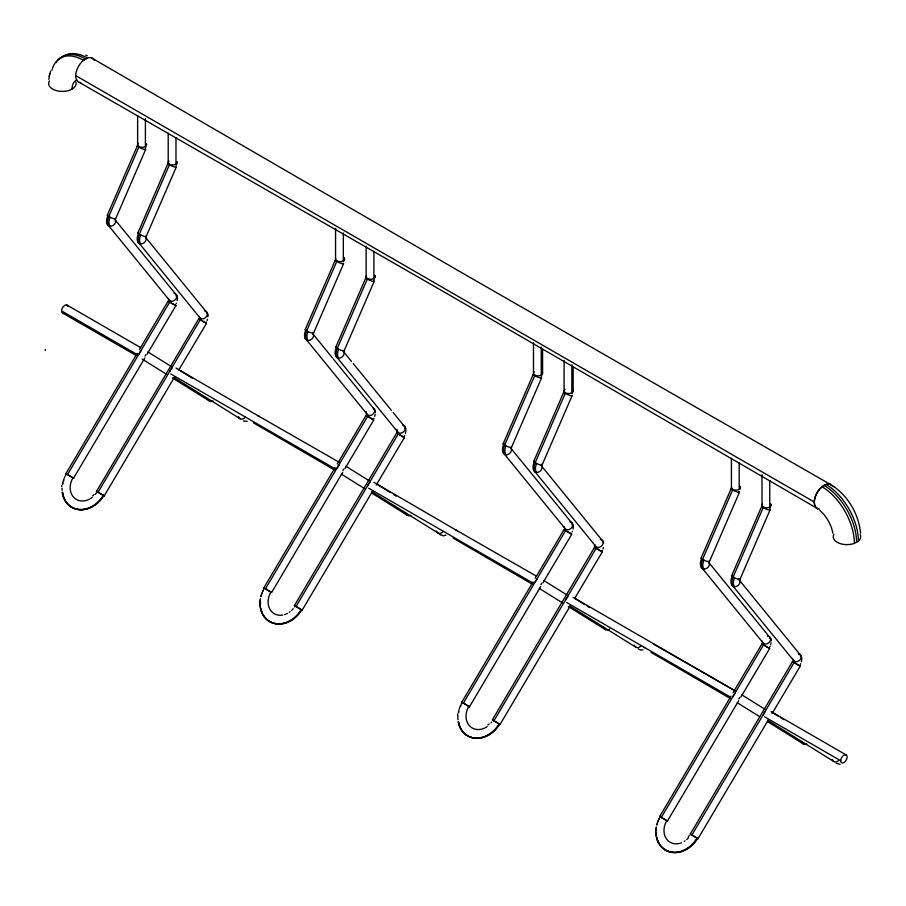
<?xml version="1.0" encoding="UTF-8"?>
<svg xmlns="http://www.w3.org/2000/svg" width="906" height="906" viewBox="0 0 906 906"><rect width="100%" height="100%" fill="white"/><g stroke="black" fill="none" stroke-linecap="round" stroke-linejoin="round"><path stroke-width="1.36" d="M61.733 486.454L61.857 485.265M457.598 715.004L457.723 713.815M48.822 79.422L49.456 75.357M49.592 74.756L50.679 70.974M49.264 76.251L49.785 73.828M107.327 215.209L137.372 145.809M115.583 218.946L145.628 149.547M137.905 232.865L167.95 163.465M146.149 236.591L176.206 167.191M305.254 329.478L335.311 260.079M313.51 333.215L343.555 263.816M335.832 347.134L365.888 277.734M344.087 350.871L374.133 281.472M503.192 443.759L533.238 374.359M511.437 447.496L541.494 378.096M533.759 461.414L563.815 392.015M542.015 465.14L572.071 395.741M701.119 558.028L731.176 488.628M709.375 561.765L739.421 492.366M731.697 575.684L761.742 506.284M739.942 579.421L769.998 510.021M72.774 477.768L73.545 478.198L144.869 357.938M202.344 320.871L198.742 318.799L96.512 491.335L104.247 495.899L103.635 495.582L104.213 495.899L174.722 376.805M268.074 590.35L271.607 592.535L342.796 472.207M294.79 605.763L302.174 610.168L372.649 491.075M468.923 706.487L469.478 706.782L540.735 586.488M492.728 720.043L500.112 724.449L499.466 724.12L500.055 724.438L570.587 605.355M797.563 664.54L792.467 661.595L690.281 834.12L698.005 838.718L768.515 719.624M69.298 475.571L65.855 473.634L66.546 474.076L65.912 473.634L137.18 353.374M139.331 349.727L168.131 301.132L173.193 304.065M65.912 473.634L67.531 474.551L169.75 302.038A1.133 0.657 -60 0 0 169.875 300.803L108.697 225.753A10.238 5.912 -60 0 1 108.777 216.557L138.822 147.157A1.133 0.657 -60 0 0 138.958 146.568M147.032 354.291L175.832 305.73L173.533 304.269M96.489 491.29L98.108 492.196L200.328 319.693A1.133 0.657 -60 0 0 200.441 318.448L139.275 243.397A10.238 5.912 -60 0 1 139.354 234.212L169.399 164.813A1.133 0.657 -60 0 0 169.535 164.224M179.037 369.512L206.466 323.408M335.107 467.643L263.839 587.915L267.225 589.851M337.27 463.997L366.058 415.412L368.312 416.681M263.94 588.005L265.469 588.821L367.689 416.318A1.133 0.657 -60 0 0 367.802 415.073L306.636 340.022A10.238 5.912 -60 0 1 306.704 330.837L336.76 261.438A1.133 0.657 -60 0 0 336.896 260.837M344.96 468.572L373.77 419.999L371.46 418.538M398.889 434.325L396.613 433.045L294.416 605.57L295.05 606.001A17.067 13.93 -58.1 0 1 294.473 606.929M295.05 606.001L294.359 605.548L296.036 606.476L398.255 433.963A1.133 0.657 -60 0 0 398.38 432.728L337.202 357.677A10.238 5.912 -60 0 1 337.281 348.482L367.326 279.093A1.133 0.657 -60 0 0 367.462 278.493M376.25 485.004L404.336 437.655L402.038 436.194M465.163 704.121L461.72 702.173L462.411 702.626L461.777 702.184L533.034 581.924M535.197 578.277L563.996 529.682L567.632 531.765M461.777 702.184L463.396 703.09L565.616 530.588A1.133 0.657 -60 0 0 565.729 529.353L504.563 454.302A10.238 5.912 -60 0 1 504.642 445.106L534.687 375.707A1.133 0.657 -60 0 0 534.823 375.118M542.887 582.841L571.754 534.302L569.398 532.819M598.209 549.421L594.54 547.326L492.354 719.84L500.055 724.438M493.974 720.746L596.193 548.243A1.133 0.657 -60 0 0 596.307 546.998L535.14 471.947A10.238 5.912 -60 0 1 535.208 462.762L565.265 393.363A1.133 0.657 -60 0 0 565.401 392.774M574.902 598.062L602.275 551.924L599.965 550.474M660.338 816.906L659.704 816.465L730.972 696.193M733.135 692.546L761.923 643.951L766.986 646.895M659.579 817.722A26.149 21.348 -58.1 0 1 660.123 816.77L659.647 816.453L661.323 817.371L763.543 644.857A1.133 0.657 -60 0 0 763.667 643.622L702.49 568.572A10.238 5.912 -60 0 1 702.569 559.387L732.614 489.987A1.133 0.657 -60 0 0 732.75 489.387M738.662 700.757L667.416 821.062L663.939 818.899M740.825 697.122L769.624 648.549L767.325 647.088M691.901 835.026L794.12 662.513A1.133 0.657 -60 0 0 794.245 661.278L733.067 586.227A10.238 5.912 -60 0 1 733.147 577.031L763.192 507.632A1.133 0.657 -60 0 0 763.328 507.043M772.116 713.554L800.202 666.204L797.903 664.744M688.22 836.94L689.273 835.558M93.862 494.767L92.65 496.001M489.127 723.939L487.881 725.117M860.213 534.597A13.737 7.928 0 0 1 858.401 541.097L854.369 543.385A13.737 7.928 0 0 1 838.616 543A13.737 7.928 0 0 1 833.86 534.325M819.477 509.104A13.737 8.007 -59.6 0 1 814.369 500.52A13.737 8.007 -59.6 0 1 822.059 486.76L826.091 484.472A13.737 8.007 -59.6 0 1 832.637 486.284M61.653 57.758A46.104 26.614 60 0 1 87.452 58.018L83.454 60.328A46.104 26.614 60 0 0 52.605 68.007M445.945 535.174L443.385 535.82L439.988 534.551M247.213 421.29L243.442 420.996M643.067 649.828L640.44 649.964L638.288 649.013M840.134 764.324L836.215 763.294M697.427 838.412C698.753 838.979 689.285 833.395 690.916 834.551L690.27 834.143M175.651 304.688A9.921 5.719 -60 0 1 175.254 305.413L175.9 305.752L168.267 301.256M769.692 648.571L761.901 643.94L762.558 644.393M799.647 665.899L800.27 666.227L799.613 665.887A9.921 5.719 -60 0 0 799.828 665.525M373.646 419.942L366.001 415.378L366.488 415.718M396.613 433.045L400.282 435.152M564.834 530.248L563.928 529.67L571.403 534.053M594.993 547.643L594.506 547.315L602.026 551.799M792.444 661.584L800.225 666.182M85.742 55.187L87.225 55.753M70.147 476.08L73.68 478.255L73.058 477.938M175.809 305.718L175.277 305.424M205.605 322.944L206.443 323.397L204.11 321.924M404.336 437.655L403.532 437.213M659.704 816.465L663.09 818.401M205.821 323.068L206.409 323.374L198.844 318.912M468.629 706.318L469.535 706.805L463.396 703.09M257.666 415.548L339.682 462.547M455.593 529.817L536.397 576.125M653.52 644.098L735.536 691.085L573.045 597.269M830.224 484.359L458.583 270.849L91.597 57.916M79.309 82.389L450.939 295.888L817.925 508.832A13.737 7.928 -60 0 1 817.552 492.037A13.737 7.928 -60 0 1 832.172 485.718M75.742 75.628L814.358 502.071M66.919 305.039L140.657 347.61M771.074 711.572L846.011 754.845M67.905 306.239A4.553 2.627 -60 0 0 64.36 305.65A4.553 2.627 -60 0 0 61.597 310.917L137.746 354.892M170.747 373.94L335.673 469.161M368.674 488.209L533.611 583.441M566.612 602.49L730.327 697.008M764.539 716.759L840.689 760.723M62.707 313.091L136.444 355.662M373.895 482.298L457.337 530.825M175.968 368.017L259.399 416.556M651.063 652.388L730.304 698.492M453.136 538.107L532.377 584.211M253.454 422.83L334.45 469.942M661.323 817.371L667.382 821.006M296.036 606.476L302.094 610.112M265.469 588.821L271.528 592.456M98.108 492.196L104.19 495.888M67.531 474.551L73.624 478.209M399.218 434.529L404.404 437.677L403.759 437.338A9.921 5.719 -60 0 0 403.963 436.975M368.64 416.873L369.705 417.496M598.572 549.636L599.636 550.27M567.994 531.981L569.059 532.615M400.633 435.356L401.698 435.99M370.067 417.711L371.12 418.346M202.706 321.086L203.771 321.721M466.001 704.63L466.839 705.117M467.745 705.672L469.489 706.759M772.252 712.41L778.061 716.023M780.383 717.473L783.86 719.647M741.686 694.755L764.89 709.228M574.325 598.13L584.766 604.653M587.088 606.091L589.41 607.541M543.747 580.486L566.963 594.959M767.801 720.338L833.95 761.584M737.224 702.694L759.273 716.442M767.393 721.504L803.373 743.939M376.398 483.861L390.316 492.547M393.804 494.71L396.126 496.16M345.82 466.205L369.025 480.678M569.863 606.069L636.012 647.314M539.297 588.413L562.501 602.886M568.3 606.499L605.446 629.659M178.459 369.591L192.389 378.266M147.893 351.936L171.098 366.409M371.936 491.788L438.085 533.034M341.358 474.144L364.574 488.617M371.539 492.955L407.507 515.389M245.854 417.383L245.345 417.054A4.553 3.715 -58.1 0 1 241.494 419.127A4.553 3.715 -58.1 0 1 238.561 416.715M174.009 377.519L240.158 418.765M142.276 359.138L166.636 374.337M172.446 377.961L209.58 401.109M595.197 547.768L594.54 547.349M564.019 529.727L564.631 530.123M366.692 415.843L366.058 415.412M643.804 647.258L644.619 647.801M832.535 485.673C848.288 496.262 858.797 514.359 860.564 533.215M440.497 534.585L440.248 534.314M698.039 838.718L697.348 838.277A26.172 21.359 -58.1 0 1 659.375 844.199M833.984 486.647L834.551 487.066M819.93 510.429L824.279 514.835L828.333 520.724L831.334 527.201L832.931 533.215M708.798 562.524L769.092 636.488A10.238 5.912 -60 0 1 769.953 638.198M541.448 465.899L601.731 539.863A10.238 5.912 -60 0 1 602.501 541.301M510.871 448.244L571.154 522.207A10.238 5.912 -60 0 1 571.72 523.113M343.51 351.63L351.494 361.415M353.272 363.589L391.392 410.361M393.159 412.536L403.804 425.594A10.238 5.912 -60 0 1 404.235 426.25M312.944 333.974L332.445 357.904M333.329 358.991L372.343 406.851M145.583 237.349L205.866 311.313A10.238 5.912 -60 0 1 206.738 313.034M115.005 219.694L175.288 293.657A10.238 5.912 -60 0 1 175.968 294.824M769.76 480.565L769.76 507.043M762.003 474.665L762.003 505.322M739.194 462.909L739.194 489.387M731.425 458.402L731.425 487.666M573.158 367.077L573.158 390.769M571.833 364.892L571.833 392.774M564.076 360.384L564.076 391.052M542.581 349.433L542.581 373.125M541.256 347.247L541.256 375.118M533.498 342.74L533.498 373.397M373.906 252.015L373.906 278.493M366.137 246.115L366.137 276.772M343.329 232.967L343.329 260.837M335.56 228.459L335.56 259.116M175.968 137.746L175.968 164.224M168.21 133.239L168.21 162.502M145.402 118.697L145.402 146.568M137.633 115.583L137.633 144.847M763.464 714.936A4.553 2.627 -60 0 1 765.208 711.595M146.228 143.522A4.553 2.627 0 0 1 141.936 147.338A4.553 2.627 0 0 1 138.358 143.284M145.356 148.992A4.553 0.725 23.4 0 1 143.714 149.275A4.553 0.725 23.4 0 1 138.346 146.874A4.553 0.725 23.4 0 1 138.29 145.821M146.364 143.669A9.921 5.719 -60 0 1 146.308 144.722M145.753 147.327A9.921 5.719 -60 0 1 145.345 148.471M174.031 293.238A4.553 3.635 -39.2 0 1 176.715 297.111A4.553 3.635 -39.2 0 1 172.468 301.177A4.553 3.635 -39.2 0 1 168.414 298.629M176.24 295.673A10.238 5.912 -60 0 1 176.387 296.613M176.296 294.609A9.921 5.719 -60 0 1 177.157 300.577M176.353 303.204A9.921 5.719 -60 0 1 176.194 303.578M114.473 218.844A4.553 3.624 -39.2 0 1 114.768 223.85A4.553 3.624 -39.2 0 1 109.467 226.07A4.553 3.624 -39.2 0 1 107.406 221.8M108.697 225.753A4.553 3.635 -39.3 0 0 110.09 226.183A9.921 5.73 -60 0 1 110.158 217.281M96.534 492.66A17.067 13.93 -58.1 0 1 95.232 494.404M92.152 497.417A17.067 13.93 -58.1 0 1 90.419 498.617M89.524 499.127A17.067 13.93 -58.1 0 1 88.607 499.591M87.667 499.987A17.067 13.93 -58.1 0 1 85.776 500.588M84.824 500.792A17.067 13.93 -58.1 0 1 71.755 494.563A17.067 13.93 -58.1 0 1 72.978 477.79M115.572 218.652A4.553 0.725 23.4 0 1 110.713 217.542A4.553 0.725 23.4 0 1 107.859 215.164M107.701 224.801A9.921 5.73 -60 0 1 107.769 215.911M177.1 161.574A4.553 2.627 0 0 1 172.129 164.96A4.553 2.627 0 0 1 168.935 160.928M176.183 166.908A4.553 0.725 23.4 0 1 170.906 165.594A4.553 0.725 23.4 0 1 169.037 163.51M176.715 163.476A9.921 5.719 -60 0 1 176.206 165.356M204.609 310.894A4.553 3.635 -39.2 0 1 205.855 317.338A4.553 3.635 -39.2 0 1 199.014 316.421M206.874 312.264A9.921 5.719 -60 0 1 207.893 314.801M207.927 315.107A9.921 5.719 -60 0 1 207.938 316.783M207.451 319.354A9.921 5.719 -60 0 1 207.066 320.486M206.421 321.981A9.921 5.719 -60 0 1 206.024 322.706M145.356 236.783A4.553 3.624 -39.2 0 1 142.672 243.567A4.553 3.624 -39.2 0 1 137.984 239.456M139.275 243.397A4.553 3.635 -39.3 0 0 140.668 243.839A9.921 5.73 -60 0 1 140.736 234.937M103.556 495.446A26.172 21.359 -58.1 0 1 81.336 509.682A26.172 21.359 -58.1 0 1 63.239 496.239M62.978 495.299A26.172 21.359 -58.1 0 1 62.435 492.388M62.718 484.155A26.172 21.359 -58.1 0 1 62.933 483.113M63.477 481.041A26.172 21.359 -58.1 0 1 63.805 480.01M145.855 236.013A4.553 0.725 23.4 0 1 141.993 235.503A4.553 0.725 23.4 0 1 138.222 232.797M138.278 242.457A9.921 5.73 -60 0 1 138.346 233.555M103.771 495.582A26.149 21.348 -58.1 0 1 82.514 509.761A26.149 21.348 -58.1 0 1 64.122 498.175M63.794 497.281A26.149 21.348 -58.1 0 1 63.488 496.375M63.012 494.483A26.149 21.348 -58.1 0 1 62.684 492.524M103.307 495.288A26.149 21.348 -58.1 0 1 79.23 509.455A26.149 21.348 -58.1 0 1 62.22 492.23M62.05 490.225A26.149 21.348 -58.1 0 1 62.05 488.175M62.503 484.019A26.149 21.348 -58.1 0 1 62.978 481.935M63.273 480.905A26.149 21.348 -58.1 0 1 63.964 478.855M64.371 477.847A26.149 21.348 -58.1 0 1 64.802 476.85M65.277 475.865A26.149 21.348 -58.1 0 1 65.787 474.891M212.967 400.996A4.553 3.715 -58.1 0 1 208.459 400.09M145.798 354.756A4.553 3.715 -58.1 0 1 145.028 356.137M80.894 82.695A13.737 7.928 -60 0 1 78.765 65.878A13.737 7.928 -60 0 1 94.258 60.317M733.067 696.612A4.553 2.627 -60 0 1 735.253 693.339M565.718 599.987A4.553 2.627 -60 0 1 567.903 596.726M542.094 372.06A4.553 2.627 0 0 1 537.802 375.888A4.553 2.627 0 0 1 534.223 371.822M541.29 377.598A4.553 0.725 23.4 0 1 539.478 377.791A4.553 0.725 23.4 0 1 534.166 375.39A4.553 0.725 23.4 0 1 534.144 374.371M541.731 375.492A9.921 5.719 -60 0 1 541.358 376.636M569.897 521.788A4.553 3.635 -39.2 0 1 572.547 525.774A4.553 3.635 -39.2 0 1 568.073 529.772A4.553 3.635 -39.2 0 1 564.245 526.816M572.162 524.517A10.238 5.912 -60 0 1 572.252 525.152M572.162 523.158A9.921 5.719 -60 0 1 573.022 529.127M572.354 531.38A9.921 5.719 -60 0 1 572.207 531.754M571.516 533.238A9.921 5.719 -60 0 1 571.312 533.6M510.644 447.677A4.553 3.624 -39.2 0 1 508.198 454.37A4.553 3.624 -39.2 0 1 503.147 450.814M504.563 454.302A4.553 3.635 -39.3 0 0 505.956 454.733A9.921 5.73 -60 0 1 506.024 445.831M491.777 722.105A17.067 13.93 -58.1 0 1 491.097 722.954M487.156 726.589A17.067 13.93 -58.1 0 1 482.592 728.866M481.641 729.137A17.067 13.93 -58.1 0 1 467.836 723.52A17.067 13.93 -58.1 0 1 468.844 706.34M511.244 446.998A4.553 0.725 23.4 0 1 509.331 447.168A4.553 0.725 23.4 0 1 503.985 444.71A4.553 0.725 23.4 0 1 504.314 443.804M503.566 453.351A9.921 5.73 -60 0 1 503.634 444.461M573.011 390.226A4.553 2.627 0 0 1 567.745 393.487A4.553 2.627 0 0 1 564.982 389.331M572.048 395.458A4.553 0.725 23.4 0 1 567.439 394.45A4.553 0.725 23.4 0 1 564.144 391.947M572.581 392.026A9.921 5.719 -60 0 1 572.184 393.532M601.074 539.58A4.553 3.635 -39.2 0 1 601.391 546.182A4.553 3.635 -39.2 0 1 594.846 544.823M600.338 539.432A4.553 3.635 -39.2 0 1 600.712 539.489M602.728 540.814A9.921 5.719 -60 0 1 603.702 543.045M603.419 547.53A9.921 5.719 -60 0 1 602.932 549.036M602.275 550.531A9.921 5.719 -60 0 1 602.094 550.893M541.222 465.333A4.553 3.624 -39.2 0 1 538.821 472.003A4.553 3.624 -39.2 0 1 533.702 468.561M535.14 471.947A4.553 3.635 -39.3 0 0 536.522 472.388A9.921 5.73 -60 0 1 536.601 463.487M499.421 723.996A26.172 21.359 -58.1 0 1 460.961 729.137M460.52 728.311A26.172 21.359 -58.1 0 1 460.112 727.461M459.738 726.601A26.172 21.359 -58.1 0 1 459.104 724.789M458.844 723.849A26.172 21.359 -58.1 0 1 458.436 721.923M458.583 712.705A26.172 21.359 -58.1 0 1 458.798 711.663M460.441 706.533A26.172 21.359 -58.1 0 1 460.882 705.536M541.312 464.257A4.553 0.725 23.4 0 1 540.859 465.084A4.553 0.725 23.4 0 1 535.503 462.932A4.553 0.725 23.4 0 1 534.087 461.347M534.132 471.007A9.921 5.73 -60 0 1 534.212 462.105M499.636 724.132A26.149 21.348 -58.1 0 1 461.222 729.262M460.769 728.447A26.149 21.348 -58.1 0 1 459.988 726.725M459.648 725.831A26.149 21.348 -58.1 0 1 459.093 723.985M458.878 723.033A26.149 21.348 -58.1 0 1 458.696 722.059M499.172 723.837A26.149 21.348 -58.1 0 1 475.559 738.039A26.149 21.348 -58.1 0 1 458.221 721.765M457.983 719.783A26.149 21.348 -58.1 0 1 457.96 715.683M458.368 712.569A26.149 21.348 -58.1 0 1 458.844 710.485M459.127 709.443A26.149 21.348 -58.1 0 1 459.829 707.405M460.225 706.397A26.149 21.348 -58.1 0 1 460.667 705.4M461.143 704.415A26.149 21.348 -58.1 0 1 461.652 703.441M641.199 645.604A4.553 3.715 -58.1 0 1 635.027 646.476M634.687 645.944A4.553 3.715 -58.1 0 1 634.393 645.129M609.613 629.024A4.553 3.715 -58.1 0 1 604.313 628.639M603.94 627.881A4.553 3.715 -58.1 0 1 603.736 627.031M541.663 583.305A4.553 3.715 -58.1 0 1 540.882 584.687M343.646 257.327A4.553 2.627 0 0 1 341.109 261.551A4.553 2.627 0 0 1 335.684 258.369M343.102 263.114A4.553 0.725 23.4 0 1 339.535 262.785A4.553 0.725 23.4 0 1 335.673 260.022M344.291 257.95A9.921 5.719 -60 0 1 343.793 261.222M372.91 407.779A4.553 3.635 -39.2 0 1 374.28 412.468A4.553 3.635 -39.2 0 1 369.195 415.503A4.553 3.635 -39.2 0 1 366.375 411.675M373.227 407.938A10.238 5.912 -60 0 1 374.167 409.942M374.223 408.878A9.921 5.719 -60 0 1 375.333 412.717M375.163 414.484A9.921 5.719 -60 0 1 374.688 416.352M373.952 418.232A9.921 5.719 -60 0 1 373.77 418.595M312.978 333.725A4.553 3.624 -39.2 0 1 310.498 339.988A4.553 3.624 -39.2 0 1 305.141 337.451M306.636 340.022A4.553 3.635 -39.3 0 0 308.017 340.463A9.921 5.73 -60 0 1 308.097 331.562M293.17 608.685A17.067 13.93 -58.1 0 1 291.698 610.282M290.079 611.686A17.067 13.93 -58.1 0 1 289.229 612.309M287.451 613.407A17.067 13.93 -58.1 0 1 286.534 613.86M285.605 614.257A17.067 13.93 -58.1 0 1 284.654 614.596M282.751 615.061A17.067 13.93 -58.1 0 1 269.682 608.832A17.067 13.93 -58.1 0 1 270.917 592.071M312.808 332.332A4.553 0.725 23.4 0 1 312.253 333.136A4.553 0.725 23.4 0 1 306.76 330.871A4.553 0.725 23.4 0 1 305.786 329.433M305.628 339.082A9.921 5.73 -60 0 1 305.707 330.18M374.676 275.379A4.553 2.627 0 0 1 370.984 279.263A4.553 2.627 0 0 1 366.432 275.696M366.454 277.689A4.553 0.725 23.4 0 0 367.224 279.025A4.553 0.725 23.4 0 0 372.615 281.313A4.553 0.725 23.4 0 0 373.68 280.769A9.921 5.719 -60 0 0 374.133 279.637M374.869 275.605A9.921 5.719 -60 0 1 374.642 277.746M402.785 425.208A4.553 3.635 -39.2 0 1 405.061 429.614A4.553 3.635 -39.2 0 1 400.022 433.181A4.553 3.635 -39.2 0 1 396.941 429.331M404.574 427.02A10.238 5.912 -60 0 1 404.857 428.21M404.801 426.533A9.921 5.719 -60 0 1 405.39 433.634M404.699 435.514A9.921 5.719 -60 0 1 404.529 435.877M343.295 351.052A4.553 3.624 -39.2 0 1 341.528 357.394A4.553 3.624 -39.2 0 1 335.752 355.548M337.202 357.677A4.553 3.635 -39.3 0 0 338.595 358.108A9.921 5.73 -60 0 1 338.663 349.218M301.494 609.727A26.172 21.359 -58.1 0 1 262.593 614.042M262.174 613.192A26.172 21.359 -58.1 0 1 260.69 608.617M260.509 607.643A26.172 21.359 -58.1 0 1 260.475 599.478M261.121 596.352A26.172 21.359 -58.1 0 1 261.415 595.321M261.743 594.291A26.172 21.359 -58.1 0 1 262.106 593.271M262.955 591.256A26.172 21.359 -58.1 0 1 263.431 590.27M343.793 350.294A4.553 0.725 23.4 0 1 342.219 350.622A4.553 0.725 23.4 0 1 336.817 348.21A4.553 0.725 23.4 0 1 336.738 347.145M336.205 356.726A9.921 5.73 -60 0 1 336.273 347.836M301.709 609.863A26.149 21.348 -58.1 0 1 262.842 614.166M262.434 613.328A26.149 21.348 -58.1 0 1 260.939 608.753M260.452 604.789A26.149 21.348 -58.1 0 1 260.498 601.709M301.234 609.568A26.149 21.348 -58.1 0 1 273.555 623.113A26.149 21.348 -58.1 0 1 260.441 598.288M260.905 596.205A26.149 21.348 -58.1 0 1 262.298 592.116M262.74 591.12A26.149 21.348 -58.1 0 1 263.216 590.134M263.725 589.172A26.149 21.348 -58.1 0 1 264.258 588.221M443.272 531.335A4.553 3.715 -58.1 0 1 439.421 533.396A4.553 3.715 -58.1 0 1 436.499 530.984M410.894 515.265A4.553 3.715 -58.1 0 1 405.922 513.34M343.725 469.036A4.553 3.715 -58.1 0 1 342.955 470.418M535.14 582.343A4.553 2.627 -60 0 1 537.326 579.07M367.779 485.718A4.553 2.627 -60 0 1 369.965 482.445M337.213 468.062A4.553 2.627 -60 0 1 339.399 464.789M169.852 371.437A4.553 2.627 -60 0 1 172.038 368.176M64.36 313.012A4.553 2.627 -60 0 1 61.597 310.917M139.094 354.461A4.553 2.627 -60 0 1 140.838 351.12M824.075 485.367A46.399 26.546 60.4 0 1 856.589 542.366M822.059 486.76A46.104 26.387 60.4 0 1 854.369 543.385M826.091 484.472A46.104 26.387 60.4 0 1 858.401 541.097M739.511 485.876A4.553 2.627 0 0 1 736.974 490.101A4.553 2.627 0 0 1 731.55 486.918M738.718 491.482A4.553 0.725 23.4 0 1 738.254 492.298A4.553 0.725 23.4 0 1 732.863 490.123A4.553 0.725 23.4 0 1 731.527 488.572M740.157 486.499A9.921 5.719 -60 0 1 739.76 489.399M767.699 636.046A4.553 3.635 -39.2 0 1 770.496 639.964A4.553 3.635 -39.2 0 1 766.046 644.041A4.553 3.635 -39.2 0 1 762.173 641.097M767.846 636.25A9.921 5.719 -60 0 1 767.994 636.465M770.089 637.428A9.921 5.719 -60 0 1 771.187 640.927M771.085 642.671A9.921 5.719 -60 0 1 770.553 644.902M769.987 646.408A9.921 5.719 -60 0 1 769.636 647.144M708.843 562.275A4.553 3.624 -39.2 0 1 705.933 568.719A4.553 3.624 -39.2 0 1 701.063 565.174M702.49 568.572A4.553 3.635 -39.3 0 0 703.883 569.013A9.921 5.73 -60 0 1 703.951 560.112M688.311 838.05A17.067 13.93 -58.1 0 1 686.771 839.556M685.095 840.859A17.067 13.93 -58.1 0 1 684.211 841.436M681.459 842.807A17.067 13.93 -58.1 0 1 680.519 843.135M679.568 843.407A17.067 13.93 -58.1 0 1 665.774 837.79A17.067 13.93 -58.1 0 1 666.782 820.621M708.854 561.018A4.553 0.725 23.4 0 1 707.937 561.641A4.553 0.725 23.4 0 1 702.524 559.364A4.553 0.725 23.4 0 1 701.652 557.983M701.493 567.632A9.921 5.73 -60 0 1 701.561 558.73M770.542 503.929A4.553 2.627 0 0 1 766.68 507.813A4.553 2.627 0 0 1 762.433 504.064M769.726 509.466A4.553 0.725 23.4 0 1 768.084 509.75A4.553 0.725 23.4 0 1 762.716 507.349A4.553 0.725 23.4 0 1 762.648 506.295M770.734 504.155A9.921 5.719 -60 0 1 770.576 505.922M770.123 507.802A9.921 5.719 -60 0 1 769.715 508.945M798.401 653.713A4.553 3.635 -39.2 0 1 801.085 657.586A4.553 3.635 -39.2 0 1 796.838 661.652A4.553 3.635 -39.2 0 1 792.784 659.104M800.666 656.454A10.238 5.912 -60 0 0 799.658 654.143L738.492 579.093A4.553 3.624 -39.2 0 1 737.393 585.944A4.553 3.624 -39.2 0 1 731.584 583.204M798.696 654.347A9.921 5.719 -60 0 1 798.82 654.585M800.666 655.083A9.921 5.719 -60 0 1 801.357 661.799M800.711 663.679A9.921 5.719 -60 0 1 800.383 664.426M733.067 586.227A4.553 3.635 -39.3 0 0 734.46 586.658A9.921 5.73 -60 0 1 734.528 577.768M658.9 843.407A26.172 21.359 -58.1 0 1 656.544 837.167M656.363 836.193A26.172 21.359 -58.1 0 1 656.035 832.172M656.103 830.111A26.172 21.359 -58.1 0 1 656.34 828.027M656.986 824.902A26.172 21.359 -58.1 0 1 657.269 823.871M657.971 821.821A26.172 21.359 -58.1 0 1 658.379 820.802M658.809 819.805A26.172 21.359 -58.1 0 1 659.285 818.82M739.749 578.923A4.553 0.725 23.4 0 1 737.926 579.127A4.553 0.725 23.4 0 1 732.626 576.726A4.553 0.725 23.4 0 1 732.603 575.695M732.071 585.276A9.921 5.73 -60 0 1 732.139 576.386M697.563 838.401A26.149 21.348 -58.1 0 1 659.625 844.335M659.149 843.543A26.149 21.348 -58.1 0 1 657.586 840.111M657.292 839.194A26.149 21.348 -58.1 0 1 656.805 837.303M656.374 834.347A26.149 21.348 -58.1 0 1 656.284 832.32M697.099 838.118A26.149 21.348 -58.1 0 1 674.426 852.331A26.149 21.348 -58.1 0 1 656.556 837.971M656.34 837.008A26.149 21.348 -58.1 0 1 655.819 832.025M655.842 830.995A26.149 21.348 -58.1 0 1 656.306 826.838M656.771 824.754A26.149 21.348 -58.1 0 1 658.164 820.666M658.594 819.67A26.149 21.348 -58.1 0 1 659.07 818.684M838.492 760.621A4.553 3.715 -58.1 0 1 832.32 759.409M806.759 743.815A4.553 3.715 -58.1 0 1 801.787 741.878M739.59 697.586A4.553 3.715 -58.1 0 1 738.82 698.968M56.274 62.65A46.399 26.784 60 0 1 56.84 61.755M58.097 60.113A46.399 26.784 60 0 1 85.458 58.935M75.844 81.97A13.737 7.928 0 0 1 61.393 91.393A13.737 7.928 0 0 1 49.377 80.883M72.072 89.094A18.913 10.917 60 0 1 76.851 80.022M51.914 70.238A46.104 26.614 60 0 1 52.242 69.105M793.124 662.037L792.478 661.618L793.135 662.048M45.311 350.248L45.334 349.693A18.924 10.929 -60 0 1 45.311 350.248M844.064 762.49A4.553 2.627 -60 0 0 846.612 755.298A4.553 2.627 -60 0 0 841.051 758.82A4.553 2.627 -60 0 0 844.064 762.49"/></g></svg>
